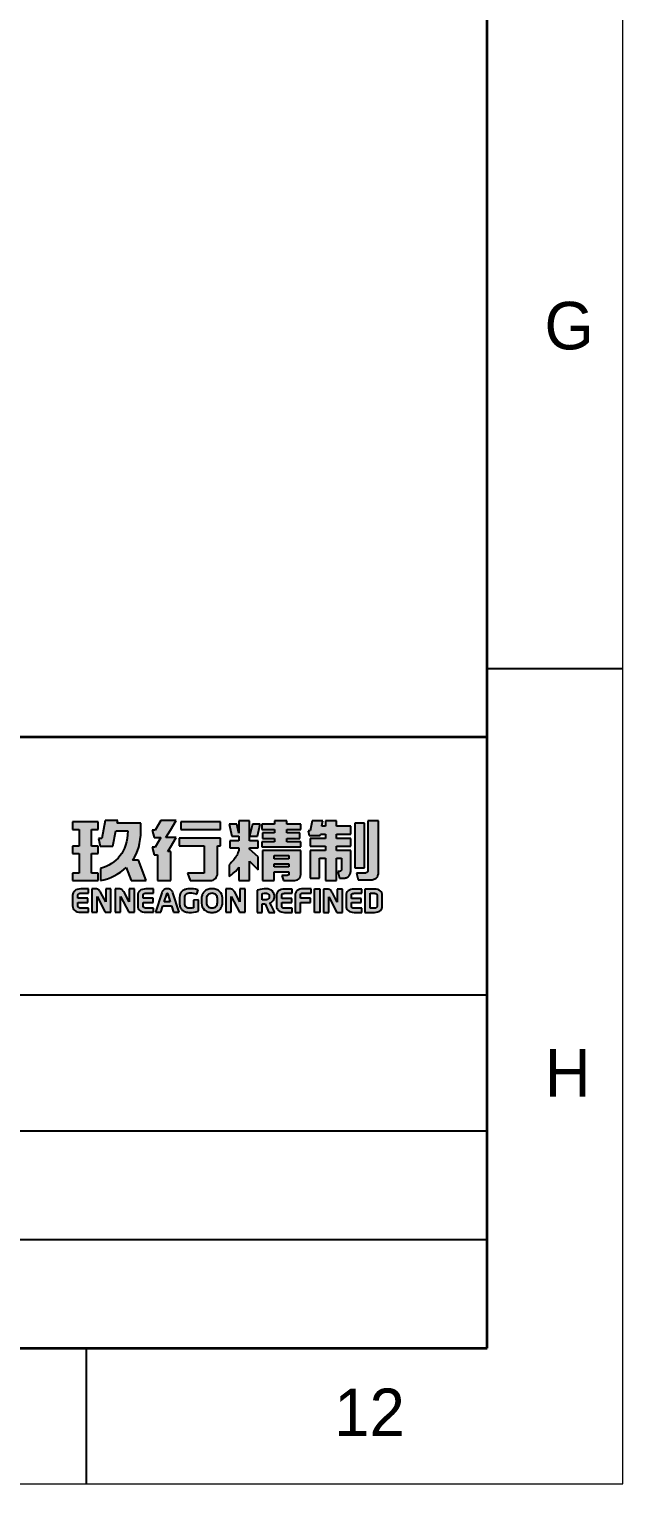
# Model space of a CAD drawing. Extents: x 1129386 to 1341523, y 309636 to 351636.
# Drawn here: x 1257809 to 1262182, y 309636 to 320346 of the extents above; entities that cross this region are included whole.
import ezdxf

# ---------------------------------------------------------------- set-up
doc = ezdxf.new("R2010")
doc.units = 0
doc.header["$LTSCALE"] = 1000
doc.header["$MEASUREMENT"] = 0
doc.linetypes.add('SLD-实线', pattern=[0, 0])
doc.layers.add('LOGO层', color=152, linetype='SLD-实线')
doc.layers.add('细线层', color=7, linetype='SLD-实线')
doc.layers.add('实线层', color=7, linetype='SLD-实线', lineweight=35)
doc.styles.add('SLDTEXTSTYLE1', font='')
doc.styles.get('SLDTEXTSTYLE1').set_extended_font_data('汉仪长仿宋体')

# ---------------------------------------------------------------- blocks, each defined once
blk = doc.blocks.new('块1')
at = {"layer": 'LOGO层'}
for points in [[(9.06, 4.68), (6.39, 4.68), (6.39, 3.88), (7.07, 3.88), (7.07, 2.13), (6.39, 2.13), (6.39, 1.34), (7.07, 1.34), (7.07, -0.71), (6.39, -0.71), (6.39, -1.5), (9.06, -1.5), (9.06, -0.71), (8.38, -0.71), (8.38, 1.34), (9.06, 1.34), (9.06, 2.13), (8.38, 2.13), (8.38, 3.88), (9.06, 3.88)], [(14.12, -1.5), (13.32, 0.66), (12.7, 0.66), (12.89, 0.97), (13.07, 1.3), (13.21, 1.65), (13.34, 2.02), (13.44, 2.42), (13.51, 2.84), (13.56, 3.28), (13.58, 3.75), (13.58, 4.53), (11.09, 4.53), (11.15, 4.82), (9.82, 4.82), (9.45, 2.93), (9.12, 2.93), (9.3, 2.13), (10.62, 2.13), (10.94, 3.74), (12.18, 3.74), (12.16, 3.32), (12.12, 2.93), (12.06, 2.57), (11.96, 2.23), (11.85, 1.91), (11.71, 1.62), (11.55, 1.35), (11.37, 1.1), (11.17, 0.87), (10.95, 0.66), (10.72, 0.47), (10.47, 0.3), (10.2, 0.14), (9.92, 0), (9.63, -0.12), (9.32, -0.24), (9.32, -1.5), (9.68, -1.41), (10.05, -1.3), (10.4, -1.16), (10.75, -1), (11.09, -0.82), (11.42, -0.61), (11.73, -0.38), (12.02, -0.13), (12.53, -1.5)], [(16.21, 3.02), (16.68, 3.82), (17.28, 4.82), (15.68, 4.82), (15.08, 3.82), (14.75, 3.82), (14.95, 3.02), (15.68, 3.02), (15.08, 2.02), (14.75, 2.02), (14.95, 1.22), (15.31, 1.22), (15.31, -1.5), (16.73, -1.5), (16.73, 1.56), (16.4, 1.56), (16.68, 2.02), (17.28, 3.02)], [(21.93, 4.68), (17.77, 4.68), (17.77, 3.88), (21.93, 3.88)], [(26.12, 4.44), (25.31, 4.44), (25, 3.17), (25, 4.79), (23.89, 4.79), (23.89, 3.48), (23.66, 4.44), (22.85, 4.44), (23.14, 3.17), (23.89, 3.17), (23.89, 2.69), (22.94, 2.69), (22.94, 1.95), (23.89, 1.95), (23.88, 1.81), (23.86, 1.68), (23.82, 1.54), (23.77, 1.41), (23.72, 1.28), (23.65, 1.15), (23.57, 1.03), (23.49, 0.9), (23.41, 0.79), (23.33, 0.68), (23.24, 0.57), (23.15, 0.48), (23.07, 0.39), (22.99, 0.3), (22.92, 0.23), (22.85, 0.16), (22.85, -1.05), (22.99, -0.95), (23.14, -0.84), (23.28, -0.73), (23.41, -0.61), (23.54, -0.49), (23.67, -0.36), (23.78, -0.22), (23.89, -0.08), (23.89, -1.5), (25, -1.5), (25, 0.56), (25.91, -0.35), (25.91, 1.01), (25, 1.8), (25, 1.95), (25.91, 1.95), (25.91, 2.69), (25, 2.69), (25, 3.17), (25.83, 3.17)], [(28.93, 3.51), (28.93, 3.87), (30.41, 3.87), (30.41, 4.44), (28.93, 4.44), (28.93, 4.79), (28.72, 4.79), (27.64, 4.79), (27.64, 4.79), (27.64, 4.44), (26.3, 4.44), (26.3, 3.87), (27.64, 3.87), (27.64, 3.51), (26.36, 3.51), (26.36, 2.94), (27.64, 2.94), (27.64, 2.59), (26.3, 2.59), (26.3, 2.04), (30.41, 2.04), (30.41, 2.59), (28.93, 2.59), (28.93, 2.94), (30.29, 2.94), (30.29, 3.51)], [(35.64, 4.22), (34.15, 4.22), (34.15, 4.79), (33.86, 4.79), (32.98, 4.79), (32.98, 4.22), (32.61, 4.22), (32.62, 4.28), (32.72, 4.79), (31.59, 4.79), (31.39, 3.75), (31.17, 3.75), (31.29, 3.23), (32.42, 3.23), (32.45, 3.4), (32.98, 3.4), (32.98, 2.94), (31.39, 2.94), (31.39, 2.12), (32.98, 2.12), (32.98, 1.67), (32.37, 1.67), (31.39, 1.67), (31.39, 1.59), (31.38, -1.24), (32.15, -1.24), (32.37, -1.24), (32.37, 0.85), (32.98, 0.85), (32.98, -1.42), (32.98, -1.5), (34.15, -1.5), (34.15, 0.85), (34.69, 0.85), (34.69, -0.3), (34.68, -0.36), (34.67, -0.4), (34.65, -0.44), (34.62, -0.47), (34.59, -0.5), (34.54, -0.52), (34.49, -0.53), (34.43, -0.53), (34.29, -0.53), (34.46, -1.24), (34.75, -1.24), (34.85, -1.24), (34.95, -1.24), (35.03, -1.23), (35.11, -1.22), (35.18, -1.2), (35.25, -1.17), (35.31, -1.14), (35.37, -1.1), (35.42, -1.06), (35.47, -1), (35.52, -0.94), (35.56, -0.87), (35.59, -0.79), (35.61, -0.71), (35.63, -0.63), (35.64, -0.54), (35.64, 0.85), (35.64, 1.59), (35.64, 1.67), (34.15, 1.67), (34.15, 2.12), (35.64, 2.12), (35.64, 2.94), (34.15, 2.94), (34.15, 3.4), (35.64, 3.4)], [(36.08, -0.15), (37.09, -0.15), (37.09, 4.53), (36.08, 4.53)], [(21.93, 2.96), (17.6, 2.96), (17.6, 2.17), (20.21, 2.17), (20.21, -0.71), (18.47, -0.71), (18.77, -1.5), (20.86, -1.5), (21.02, -1.49), (21.16, -1.44), (21.29, -1.37), (21.41, -1.28), (21.5, -1.16), (21.57, -1.03), (21.62, -0.89), (21.63, -0.73), (21.63, 2.17), (21.93, 2.17)], [(6.88, -2.42), (6.73, -2.48), (6.61, -2.56), (6.52, -2.66), (6.45, -2.77), (6.41, -2.9), (6.39, -3.05), (6.39, -4.15), (6.41, -4.3), (6.45, -4.43), (6.51, -4.54), (6.61, -4.64), (6.73, -4.72), (6.88, -4.78), (7.05, -4.81), (7.24, -4.82), (8.06, -4.82), (8.06, -4.38), (7.24, -4.38), (7.16, -4.38), (7.09, -4.36), (7.03, -4.34), (7, -4.31), (6.98, -4.29), (6.96, -4.25), (6.95, -4.2), (6.95, -4.12), (6.95, -3.8), (8, -3.8), (8, -3.36), (6.95, -3.36), (6.95, -3.09), (6.95, -3.01), (6.96, -2.95), (6.98, -2.91), (7, -2.89), (7.04, -2.86), (7.09, -2.84), (7.16, -2.82), (7.24, -2.82), (8.06, -2.82), (8.06, -2.38), (7.24, -2.38), (7.05, -2.39)], [(10.42, -2.38), (9.87, -2.38), (9.87, -3.74), (9.37, -2.79), (9.31, -2.69), (9.25, -2.6), (9.2, -2.54), (9.16, -2.49), (9.08, -2.44), (8.99, -2.41), (8.89, -2.38), (8.78, -2.38), (8.41, -2.38), (8.41, -4.82), (8.96, -4.82), (8.96, -3.17), (9.82, -4.82), (10.42, -4.82)], [(12.89, -2.38), (12.33, -2.38), (12.33, -3.74), (11.83, -2.79), (11.78, -2.69), (11.72, -2.6), (11.67, -2.54), (11.62, -2.49), (11.55, -2.44), (11.46, -2.41), (11.36, -2.38), (11.24, -2.38), (10.87, -2.38), (10.87, -4.82), (11.43, -4.82), (11.43, -3.17), (12.29, -4.82), (12.89, -4.82)], [(13.73, -2.42), (13.58, -2.48), (13.46, -2.56), (13.36, -2.66), (13.3, -2.77), (13.25, -2.9), (13.24, -3.05), (13.24, -4.15), (13.25, -4.3), (13.29, -4.43), (13.36, -4.54), (13.46, -4.64), (13.58, -4.72), (13.73, -4.78), (13.9, -4.81), (14.09, -4.82), (14.91, -4.82), (14.91, -4.38), (14.09, -4.38), (14, -4.38), (13.94, -4.36), (13.88, -4.34), (13.85, -4.31), (13.83, -4.29), (13.81, -4.25), (13.8, -4.2), (13.8, -4.12), (13.8, -3.8), (14.85, -3.8), (14.85, -3.36), (13.8, -3.36), (13.8, -3.09), (13.8, -3.01), (13.81, -2.95), (13.83, -2.91), (13.85, -2.89), (13.88, -2.86), (13.94, -2.84), (14, -2.82), (14.09, -2.82), (14.91, -2.82), (14.91, -2.38), (14.09, -2.38), (13.9, -2.39)], [(24.54, -2.38), (23.98, -2.38), (23.98, -3.74), (23.48, -2.79), (23.42, -2.69), (23.37, -2.6), (23.32, -2.54), (23.27, -2.49), (23.2, -2.44), (23.11, -2.41), (23, -2.38), (22.89, -2.38), (22.52, -2.38), (22.52, -4.82), (23.08, -4.82), (23.08, -3.17), (23.94, -4.82), (24.54, -4.82)], [(28.32, -2.43), (28.17, -2.49), (28.05, -2.57), (27.96, -2.67), (27.89, -2.79), (27.84, -2.92), (27.83, -3.06), (27.83, -4.17), (27.84, -4.31), (27.89, -4.44), (27.95, -4.55), (28.05, -4.65), (28.17, -4.73), (28.32, -4.79), (28.49, -4.83), (28.68, -4.84), (29.5, -4.84), (29.5, -4.39), (28.68, -4.39), (28.59, -4.39), (28.53, -4.38), (28.47, -4.36), (28.44, -4.33), (28.42, -4.3), (28.4, -4.26), (28.39, -4.21), (28.39, -4.13), (28.39, -3.81), (29.44, -3.81), (29.44, -3.37), (28.39, -3.37), (28.39, -3.1), (28.39, -3.02), (28.4, -2.96), (28.42, -2.92), (28.44, -2.9), (28.47, -2.87), (28.53, -2.85), (28.59, -2.84), (28.68, -2.83), (29.5, -2.83), (29.5, -2.39), (28.68, -2.39), (28.49, -2.4)], [(30.37, -2.94), (30.39, -2.9), (30.41, -2.87), (30.44, -2.84), (30.5, -2.82), (30.56, -2.81), (30.65, -2.81), (31.47, -2.81), (31.47, -2.36), (30.65, -2.36), (30.46, -2.37), (30.29, -2.41), (30.14, -2.47), (30.02, -2.54), (29.92, -2.64), (29.86, -2.76), (29.81, -2.89), (29.8, -3.04), (29.8, -4.84), (30.36, -4.84), (30.36, -3.79), (31.41, -3.79), (31.41, -3.34), (30.36, -3.34), (30.36, -3.07), (30.36, -2.99)], [(31.83, -2.36), (31.83, -4.84), (32.38, -4.84), (32.38, -2.36)], [(35.64, -2.43), (35.5, -2.49), (35.38, -2.57), (35.28, -2.67), (35.21, -2.79), (35.17, -2.92), (35.16, -3.06), (35.16, -4.17), (35.17, -4.31), (35.21, -4.44), (35.28, -4.55), (35.37, -4.65), (35.5, -4.73), (35.64, -4.79), (35.81, -4.83), (36, -4.84), (36.83, -4.84), (36.83, -4.39), (36, -4.39), (35.92, -4.39), (35.85, -4.38), (35.8, -4.36), (35.76, -4.33), (35.74, -4.3), (35.73, -4.26), (35.72, -4.21), (35.71, -4.13), (35.71, -3.81), (36.76, -3.81), (36.76, -3.37), (35.71, -3.37), (35.71, -3.1), (35.72, -3.02), (35.73, -2.96), (35.74, -2.92), (35.76, -2.9), (35.8, -2.87), (35.85, -2.85), (35.92, -2.84), (36, -2.83), (36.83, -2.83), (36.83, -2.39), (36, -2.39), (35.81, -2.4)]]:
    blk.add_hatch(color=256, dxfattribs=at).paths.add_polyline_path(points, flags=0)
at = {"layer": 'LOGO层', "true_color": 0x0077d4}
for points in [[(37.15, -0.72), (37.08, -0.73), (36.26, -0.72), (36.43, -1.42), (37.53, -1.42), (37.66, -1.42), (37.78, -1.41), (37.9, -1.4), (38, -1.37), (38.09, -1.35), (38.18, -1.31), (38.25, -1.27), (38.32, -1.23), (38.38, -1.18), (38.43, -1.12), (38.48, -1.05), (38.51, -0.97), (38.54, -0.88), (38.56, -0.79), (38.57, -0.68), (38.58, -0.57), (38.58, 4.79), (37.43, 4.79), (37.43, -0.45), (37.43, -0.51), (37.41, -0.56), (37.38, -0.61), (37.33, -0.65), (37.28, -0.68), (37.22, -0.71)], [(19.12, -3.56), (19.12, -4.37), (18.92, -4.4), (18.74, -4.41), (18.61, -4.4), (18.5, -4.38), (18.4, -4.34), (18.33, -4.28), (18.27, -4.21), (18.22, -4.13), (18.2, -4.02), (18.19, -3.9), (18.19, -3.3), (18.2, -3.18), (18.23, -3.08), (18.27, -2.99), (18.33, -2.92), (18.42, -2.86), (18.52, -2.82), (18.64, -2.8), (18.77, -2.79), (18.91, -2.8), (19.06, -2.82), (19.23, -2.85), (19.4, -2.89), (19.47, -2.91), (19.6, -2.48), (19.53, -2.46), (19.32, -2.41), (19.12, -2.38), (18.94, -2.36), (18.77, -2.35), (18.63, -2.35), (18.5, -2.37), (18.38, -2.39), (18.27, -2.42), (18.16, -2.45), (18.06, -2.5), (17.98, -2.55), (17.9, -2.62), (17.78, -2.75), (17.7, -2.9), (17.65, -3.07), (17.64, -3.27), (17.64, -3.93), (17.64, -4.03), (17.65, -4.13), (17.68, -4.21), (17.71, -4.3), (17.75, -4.38), (17.8, -4.45), (17.85, -4.52), (17.92, -4.59), (18, -4.65), (18.08, -4.7), (18.17, -4.75), (18.27, -4.78), (18.38, -4.81), (18.49, -4.83), (18.61, -4.85), (18.74, -4.85), (18.91, -4.84), (19.11, -4.81), (19.34, -4.77), (19.59, -4.71), (19.64, -4.69), (19.64, -3.52)], [(34.23, -2.39), (34.23, -3.75), (33.73, -2.8), (33.67, -2.7), (33.62, -2.62), (33.57, -2.55), (33.52, -2.5), (33.45, -2.45), (33.36, -2.42), (33.26, -2.4), (33.14, -2.39), (32.77, -2.39), (32.77, -4.84), (33.33, -4.84), (33.33, -3.19), (34.19, -4.84), (34.79, -4.84), (34.79, -2.39)]]:
    blk.add_hatch(color=152, dxfattribs=at).paths.add_polyline_path(points, flags=0)
at = {"layer": 'LOGO层'}
h = blk.add_hatch(color=256, dxfattribs=at)
h.paths.add_polyline_path([(30.38, 1.67), (26.35, 1.67), (26.35, -1.49), (27.58, -1.49), (27.58, -0.58), (29.14, -0.58), (29.14, -0.82), (29.13, -0.88), (29.09, -0.92), (29.04, -0.94), (28.96, -0.95), (28.38, -0.95), (28.56, -1.49), (29.6, -1.49), (29.77, -1.48), (29.92, -1.45), (30.05, -1.41), (30.16, -1.35), (30.25, -1.26), (30.32, -1.14), (30.37, -1.01), (30.38, -0.85)], flags=0)
h.paths.add_polyline_path([(29.14, 0.8), (27.58, 0.8), (27.58, 1.13), (29.14, 1.13)], flags=0)
h.paths.add_polyline_path([(29.14, -0.05), (27.58, -0.05), (27.58, 0.28), (29.14, 0.28)], flags=0)
at = {"layer": 'LOGO层', "true_color": 0x0077d4}
h = blk.add_hatch(color=152, dxfattribs=at)
h.paths.add_polyline_path([(16.42, -2.35), (16.34, -2.35), (16.26, -2.35), (16.18, -2.37), (16.1, -2.39), (16.02, -2.43), (15.94, -2.49), (15.87, -2.56), (15.81, -2.66), (15.76, -2.78), (15.11, -4.82), (15.68, -4.82), (15.89, -4.15), (16.8, -4.15), (17.01, -4.82), (17.58, -4.82), (16.93, -2.78), (16.88, -2.66), (16.82, -2.56), (16.75, -2.49), (16.67, -2.43), (16.59, -2.39), (16.5, -2.37)], flags=0)
h.paths.add_polyline_path([(16.4, -2.91), (16.66, -3.73), (16.03, -3.73), (16.29, -2.91), (16.31, -2.86), (16.32, -2.83), (16.33, -2.81), (16.34, -2.8), (16.35, -2.81), (16.37, -2.83), (16.38, -2.86)], flags=0)
h = blk.add_hatch(color=152, dxfattribs=at)
h.paths.add_polyline_path([(21.17, -2.35), (21.05, -2.35), (20.93, -2.35), (20.81, -2.37), (20.7, -2.39), (20.6, -2.42), (20.5, -2.46), (20.41, -2.51), (20.33, -2.57), (20.25, -2.64), (20.18, -2.71), (20.12, -2.78), (20.07, -2.86), (20.03, -2.94), (20, -3.03), (19.97, -3.13), (19.96, -3.22), (19.96, -3.32), (19.96, -3.87), (19.97, -4.07), (20.03, -4.25), (20.12, -4.41), (20.24, -4.56), (20.32, -4.62), (20.41, -4.68), (20.5, -4.73), (20.6, -4.78), (20.7, -4.81), (20.81, -4.83), (20.93, -4.85), (21.05, -4.85), (21.17, -4.85), (21.28, -4.83), (21.39, -4.81), (21.5, -4.78), (21.59, -4.74), (21.68, -4.69), (21.77, -4.63), (21.85, -4.56), (21.92, -4.49), (21.98, -4.41), (22.03, -4.34), (22.07, -4.25), (22.1, -4.16), (22.12, -4.07), (22.14, -3.97), (22.14, -3.87), (22.14, -3.32), (22.12, -3.13), (22.07, -2.95), (21.98, -2.79), (21.85, -2.65), (21.77, -2.58), (21.69, -2.52), (21.59, -2.47), (21.5, -2.42), (21.39, -2.39), (21.28, -2.37)], flags=0)
h.paths.add_polyline_path([(21.57, -3.24), (21.58, -3.35), (21.58, -3.85), (21.57, -3.95), (21.55, -4.05), (21.51, -4.15), (21.45, -4.23), (21.37, -4.31), (21.28, -4.36), (21.17, -4.39), (21.05, -4.41), (20.92, -4.39), (20.81, -4.36), (20.72, -4.31), (20.64, -4.23), (20.58, -4.15), (20.54, -4.06), (20.52, -3.95), (20.51, -3.85), (20.51, -3.35), (20.52, -3.24), (20.54, -3.14), (20.58, -3.05), (20.64, -2.97), (20.72, -2.89), (20.81, -2.84), (20.92, -2.81), (21.05, -2.79), (21.17, -2.81), (21.28, -2.84), (21.38, -2.89), (21.45, -2.97), (21.51, -3.05), (21.55, -3.14)], flags=0)
h = blk.add_hatch(color=152, dxfattribs=at)
h.paths.add_polyline_path([(27.32, -4.15), (27.15, -3.85), (27.26, -3.8), (27.35, -3.74), (27.43, -3.67), (27.5, -3.59), (27.56, -3.49), (27.6, -3.39), (27.62, -3.29), (27.63, -3.18), (27.62, -3.02), (27.57, -2.87), (27.5, -2.74), (27.4, -2.62), (27.26, -2.51), (27.1, -2.43), (26.92, -2.38), (26.71, -2.36), (26.54, -2.37), (26.34, -2.4), (26.1, -2.44), (25.84, -2.5), (25.79, -2.51), (25.79, -4.84), (26.34, -4.84), (26.34, -3.95), (26.63, -3.95), (27.04, -4.84), (27.65, -4.84)], flags=0)
h.paths.add_polyline_path([(27.05, -3.31), (27.02, -3.37), (26.99, -3.42), (26.93, -3.47), (26.86, -3.5), (26.78, -3.52), (26.68, -3.53), (26.34, -3.53), (26.34, -2.85), (26.53, -2.82), (26.71, -2.81), (26.8, -2.81), (26.87, -2.84), (26.93, -2.87), (26.99, -2.92), (27.02, -2.97), (27.05, -3.04), (27.07, -3.11), (27.07, -3.18), (27.07, -3.25)], flags=0)
at = {"layer": 'LOGO层'}
h = blk.add_hatch(color=256, dxfattribs=at)
h.paths.add_polyline_path([(38.85, -2.67), (38.75, -2.57), (38.63, -2.49), (38.49, -2.43), (38.32, -2.4), (38.13, -2.39), (37.7, -2.39), (37.3, -2.39), (37.14, -2.39), (37.14, -4.84), (37.3, -4.84), (37.7, -4.84), (38.13, -4.84), (38.32, -4.83), (38.49, -4.79), (38.63, -4.73), (38.76, -4.65), (38.85, -4.55), (38.92, -4.44), (38.96, -4.31), (38.97, -4.17), (38.97, -3.06), (38.96, -2.92), (38.92, -2.79)], flags=0)
h.paths.add_polyline_path([(38.41, -3.02), (38.42, -3.1), (38.42, -4.13), (38.41, -4.21), (38.4, -4.26), (38.38, -4.3), (38.37, -4.33), (38.33, -4.36), (38.28, -4.38), (38.21, -4.39), (38.13, -4.39), (37.7, -4.39), (37.7, -2.83), (38.13, -2.83), (38.21, -2.84), (38.28, -2.85), (38.33, -2.87), (38.37, -2.9), (38.38, -2.92), (38.4, -2.96)], flags=0)
for p, q in [((9.06, 4.68), (6.39, 4.68)), ((6.39, 4.68), (6.39, 3.88)), ((9.06, 3.88), (9.06, 4.68)), ((9.82, 4.82), (9.45, 2.93)), ((11.15, 4.82), (9.82, 4.82)), ((11.09, 4.53), (11.15, 4.82)), ((15.68, 4.82), (15.08, 3.82)), ((17.28, 4.82), (15.68, 4.82)), ((16.68, 3.82), (17.28, 4.82)), ((21.93, 4.68), (17.77, 4.68)), ((17.77, 4.68), (17.77, 3.88)), ((21.93, 3.88), (21.93, 4.68)), ((25, 4.79), (23.89, 4.79)), ((23.89, 4.79), (23.89, 3.48)), ((25, 3.17), (25, 4.79)), ((28.72, 4.79), (27.64, 4.79)), ((27.64, 4.79), (27.64, 4.79)), ((27.64, 4.79), (27.64, 4.44)), ((28.93, 4.79), (28.72, 4.79)), ((28.93, 4.44), (28.93, 4.79)), ((31.59, 4.79), (31.39, 3.75)), ((32.72, 4.79), (31.59, 4.79)), ((32.62, 4.28), (32.72, 4.79)), ((33.86, 4.79), (32.98, 4.79)), ((32.98, 4.79), (32.98, 4.22)), ((34.15, 4.79), (33.86, 4.79)), ((34.15, 4.22), (34.15, 4.79)), ((37.43, 4.79), (37.43, -0.45)), ((38.58, 4.79), (37.43, 4.79)), ((38.58, -0.57), (38.58, 4.79)), ((6.39, 3.88), (7.07, 3.88)), ((7.07, 3.88), (7.07, 2.13)), ((8.38, 2.13), (8.38, 3.88)), ((8.38, 3.88), (9.06, 3.88)), ((10.62, 2.13), (10.94, 3.74)), ((10.94, 3.74), (12.18, 3.74)), ((13.58, 4.53), (11.09, 4.53)), ((12.16, 3.32), (12.12, 2.93)), ((12.18, 3.74), (12.16, 3.32)), ((13.51, 2.84), (13.56, 3.28)), ((13.56, 3.28), (13.58, 3.75)), ((13.58, 3.75), (13.58, 4.53)), ((15.08, 3.82), (14.75, 3.82)), ((14.75, 3.82), (14.95, 3.02)), ((16.21, 3.02), (16.68, 3.82)), ((17.77, 3.88), (21.93, 3.88)), ((23.66, 4.44), (22.85, 4.44)), ((22.85, 4.44), (23.14, 3.17)), ((23.14, 3.17), (23.89, 3.17)), ((23.89, 3.48), (23.66, 4.44)), ((23.89, 3.17), (23.89, 2.69)), ((25.31, 4.44), (25, 3.17)), ((25, 2.69), (25, 3.17)), ((25, 3.17), (25.83, 3.17)), ((26.12, 4.44), (25.31, 4.44)), ((25.83, 3.17), (26.12, 4.44)), ((27.64, 4.44), (26.3, 4.44)), ((26.3, 4.44), (26.3, 3.87)), ((26.3, 3.87), (27.64, 3.87)), ((27.64, 3.51), (26.36, 3.51)), ((26.36, 3.51), (26.36, 2.94)), ((27.64, 3.87), (27.64, 3.51)), ((30.41, 4.44), (28.93, 4.44)), ((28.93, 3.51), (28.93, 3.87)), ((28.93, 3.87), (30.41, 3.87)), ((30.29, 3.51), (28.93, 3.51)), ((30.29, 2.94), (30.29, 3.51)), ((30.41, 3.87), (30.41, 4.44)), ((31.39, 3.75), (31.17, 3.75)), ((31.17, 3.75), (31.29, 3.23)), ((31.29, 3.23), (32.42, 3.23)), ((32.42, 3.23), (32.45, 3.4)), ((32.45, 3.4), (32.98, 3.4)), ((32.61, 4.22), (32.62, 4.28)), ((32.98, 4.22), (32.61, 4.22)), ((32.98, 3.4), (32.98, 2.94)), ((35.64, 4.22), (34.15, 4.22)), ((34.15, 2.94), (34.15, 3.4)), ((34.15, 3.4), (35.64, 3.4)), ((35.64, 3.4), (35.64, 4.22)), ((37.09, 4.53), (36.08, 4.53)), ((36.08, 4.53), (36.08, -0.15)), ((37.09, -0.15), (37.09, 4.53)), ((7.07, 2.13), (6.39, 2.13)), ((6.39, 2.13), (6.39, 1.34)), ((9.06, 2.13), (8.38, 2.13)), ((9.06, 1.34), (9.06, 2.13)), ((9.45, 2.93), (9.12, 2.93)), ((9.12, 2.93), (9.3, 2.13)), ((9.3, 2.13), (10.62, 2.13)), ((11.71, 1.62), (11.55, 1.35)), ((11.85, 1.91), (11.71, 1.62)), ((11.96, 2.23), (11.85, 1.91)), ((12.06, 2.57), (11.96, 2.23)), ((12.12, 2.93), (12.06, 2.57)), ((13.07, 1.3), (13.21, 1.65)), ((13.21, 1.65), (13.34, 2.02)), ((13.34, 2.02), (13.44, 2.42)), ((13.44, 2.42), (13.51, 2.84)), ((15.08, 2.02), (14.75, 2.02)), ((14.75, 2.02), (14.95, 1.22)), ((14.95, 3.02), (15.68, 3.02)), ((15.68, 3.02), (15.08, 2.02)), ((17.28, 3.02), (16.21, 3.02)), ((16.4, 1.56), (16.68, 2.02)), ((16.73, 1.56), (16.4, 1.56)), ((16.68, 2.02), (17.28, 3.02)), ((16.73, -1.5), (16.73, 1.56)), ((21.93, 2.96), (17.6, 2.96)), ((17.6, 2.96), (17.6, 2.17)), ((17.6, 2.17), (20.21, 2.17)), ((20.21, 2.17), (20.21, -0.71)), ((21.63, -0.73), (21.63, 2.17)), ((21.63, 2.17), (21.93, 2.17)), ((21.93, 2.17), (21.93, 2.96)), ((23.89, 2.69), (22.94, 2.69)), ((22.94, 2.69), (22.94, 1.95)), ((22.94, 1.95), (23.89, 1.95)), ((23.82, 1.54), (23.77, 1.41)), ((23.86, 1.68), (23.82, 1.54)), ((23.88, 1.81), (23.86, 1.68)), ((23.89, 1.95), (23.88, 1.81)), ((25.91, 2.69), (25, 2.69)), ((25, 1.8), (25, 1.95)), ((25, 1.95), (25.91, 1.95)), ((25.91, 1.01), (25, 1.8)), ((25.91, 1.95), (25.91, 2.69)), ((27.64, 2.59), (26.3, 2.59)), ((26.3, 2.59), (26.3, 2.04)), ((26.3, 2.04), (30.41, 2.04)), ((30.38, 1.67), (26.35, 1.67)), ((26.35, 1.67), (26.35, -1.49)), ((26.36, 2.94), (27.64, 2.94)), ((27.64, 2.94), (27.64, 2.59)), ((28.93, 2.59), (28.93, 2.94)), ((28.93, 2.94), (30.29, 2.94)), ((30.41, 2.59), (28.93, 2.59)), ((30.38, -0.85), (30.38, 1.67)), ((30.41, 2.04), (30.41, 2.59)), ((31.39, 1.59), (31.38, -1.24)), ((32.98, 2.94), (31.39, 2.94)), ((31.39, 2.94), (31.39, 2.12)), ((31.39, 2.12), (32.98, 2.12)), ((32.37, 1.67), (31.39, 1.67)), ((31.39, 1.67), (31.39, 1.59)), ((32.98, 1.67), (32.37, 1.67)), ((32.98, 2.12), (32.98, 1.67)), ((35.64, 2.94), (34.15, 2.94)), ((34.15, 1.67), (34.15, 2.12)), ((34.15, 2.12), (35.64, 2.12)), ((35.64, 1.67), (34.15, 1.67)), ((35.64, 2.12), (35.64, 2.94)), ((35.64, 1.59), (35.64, 1.67)), ((35.64, 0.85), (35.64, 1.59)), ((6.39, 1.34), (7.07, 1.34)), ((7.07, 1.34), (7.07, -0.71)), ((8.38, -0.71), (8.38, 1.34)), ((8.38, 1.34), (9.06, 1.34)), ((9.92, 0), (9.63, -0.12)), ((10.2, 0.14), (9.92, 0)), ((10.47, 0.3), (10.2, 0.14)), ((10.72, 0.47), (10.47, 0.3)), ((10.95, 0.66), (10.72, 0.47)), ((11.17, 0.87), (10.95, 0.66)), ((11.37, 1.1), (11.17, 0.87)), ((11.55, 1.35), (11.37, 1.1)), ((12.7, 0.66), (12.89, 0.97)), ((13.32, 0.66), (12.7, 0.66)), ((12.89, 0.97), (13.07, 1.3)), ((14.12, -1.5), (13.32, 0.66)), ((14.95, 1.22), (15.31, 1.22)), ((15.31, 1.22), (15.31, -1.5)), ((22.92, 0.23), (22.85, 0.16)), ((22.85, 0.16), (22.85, -1.05)), ((22.99, 0.3), (22.92, 0.23)), ((23.07, 0.39), (22.99, 0.3)), ((23.15, 0.48), (23.07, 0.39)), ((23.24, 0.57), (23.15, 0.48)), ((23.33, 0.68), (23.24, 0.57)), ((23.41, 0.79), (23.33, 0.68)), ((23.49, 0.9), (23.41, 0.79)), ((23.57, 1.03), (23.49, 0.9)), ((23.65, 1.15), (23.57, 1.03)), ((23.72, 1.28), (23.65, 1.15)), ((23.77, 1.41), (23.72, 1.28)), ((25, -1.5), (25, 0.56)), ((25, 0.56), (25.91, -0.35)), ((25.91, -0.35), (25.91, 1.01)), ((27.58, 1.13), (29.14, 1.13)), ((27.58, 0.8), (27.58, 1.13)), ((29.14, 0.8), (27.58, 0.8)), ((27.58, 0.28), (29.14, 0.28)), ((27.58, -0.05), (27.58, 0.28)), ((29.14, 1.13), (29.14, 0.8)), ((29.14, 0.28), (29.14, -0.05)), ((32.37, -1.24), (32.37, 0.85)), ((32.37, 0.85), (32.98, 0.85)), ((32.98, 0.85), (32.98, -1.42)), ((34.15, -1.5), (34.15, 0.85)), ((34.15, 0.85), (34.69, 0.85)), ((34.69, 0.85), (34.69, -0.3)), ((35.64, -0.54), (35.64, 0.85)), ((7.07, -0.71), (6.39, -0.71)), ((6.39, -0.71), (6.39, -1.5)), ((6.39, -1.5), (9.06, -1.5)), ((9.06, -0.71), (8.38, -0.71)), ((9.06, -1.5), (9.06, -0.71)), ((9.63, -0.12), (9.32, -0.24)), ((9.32, -0.24), (9.32, -1.5)), ((9.32, -1.5), (9.68, -1.41)), ((9.68, -1.41), (10.05, -1.3)), ((10.05, -1.3), (10.4, -1.16)), ((10.4, -1.16), (10.75, -1)), ((10.75, -1), (11.09, -0.82)), ((11.09, -0.82), (11.42, -0.61)), ((11.42, -0.61), (11.73, -0.38)), ((11.73, -0.38), (12.02, -0.13)), ((12.02, -0.13), (12.53, -1.5)), ((12.53, -1.5), (14.12, -1.5)), ((15.31, -1.5), (16.73, -1.5)), ((20.21, -0.71), (18.47, -0.71)), ((18.47, -0.71), (18.77, -1.5)), ((18.77, -1.5), (20.86, -1.5)), ((20.86, -1.5), (21.02, -1.49)), ((21.02, -1.49), (21.16, -1.44)), ((21.16, -1.44), (21.29, -1.37)), ((21.29, -1.37), (21.41, -1.28)), ((21.41, -1.28), (21.5, -1.16)), ((21.5, -1.16), (21.57, -1.03)), ((21.57, -1.03), (21.62, -0.89)), ((21.62, -0.89), (21.63, -0.73)), ((22.85, -1.05), (22.99, -0.95)), ((22.99, -0.95), (23.14, -0.84)), ((23.14, -0.84), (23.28, -0.73)), ((23.28, -0.73), (23.41, -0.61)), ((23.41, -0.61), (23.54, -0.49)), ((23.54, -0.49), (23.67, -0.36)), ((23.67, -0.36), (23.78, -0.22)), ((23.78, -0.22), (23.89, -0.08)), ((23.89, -0.08), (23.89, -1.5)), ((23.89, -1.5), (25, -1.5)), ((26.35, -1.49), (27.58, -1.49)), ((29.14, -0.05), (27.58, -0.05)), ((27.58, -1.49), (27.58, -0.58)), ((27.58, -0.58), (29.14, -0.58)), ((28.96, -0.95), (28.38, -0.95)), ((28.38, -0.95), (28.56, -1.49)), ((28.56, -1.49), (29.6, -1.49)), ((29.04, -0.94), (28.96, -0.95)), ((29.09, -0.92), (29.04, -0.94)), ((29.13, -0.88), (29.09, -0.92)), ((29.14, -0.82), (29.13, -0.88)), ((29.14, -0.58), (29.14, -0.82)), ((29.6, -1.49), (29.77, -1.48)), ((29.77, -1.48), (29.92, -1.45)), ((29.92, -1.45), (30.05, -1.41)), ((30.05, -1.41), (30.16, -1.35)), ((30.16, -1.35), (30.25, -1.26)), ((30.25, -1.26), (30.32, -1.14)), ((30.32, -1.14), (30.37, -1.01)), ((30.37, -1.01), (30.38, -0.85)), ((31.38, -1.24), (32.15, -1.24)), ((32.15, -1.24), (32.37, -1.24)), ((32.98, -1.42), (32.98, -1.5)), ((32.98, -1.5), (34.15, -1.5)), ((34.43, -0.53), (34.29, -0.53)), ((34.29, -0.53), (34.46, -1.24)), ((34.49, -0.53), (34.43, -0.53)), ((34.46, -1.24), (34.75, -1.24)), ((34.54, -0.52), (34.49, -0.53)), ((34.59, -0.5), (34.54, -0.52)), ((34.62, -0.47), (34.59, -0.5)), ((34.65, -0.44), (34.62, -0.47)), ((34.67, -0.4), (34.65, -0.44)), ((34.68, -0.36), (34.67, -0.4)), ((34.69, -0.3), (34.68, -0.36)), ((34.75, -1.24), (34.85, -1.24)), ((34.85, -1.24), (34.95, -1.24)), ((34.95, -1.24), (35.03, -1.23)), ((35.03, -1.23), (35.11, -1.22)), ((35.11, -1.22), (35.18, -1.2)), ((35.18, -1.2), (35.25, -1.17)), ((35.25, -1.17), (35.31, -1.14)), ((35.31, -1.14), (35.37, -1.1)), ((35.37, -1.1), (35.42, -1.06)), ((35.42, -1.06), (35.47, -1)), ((35.47, -1), (35.52, -0.94)), ((35.52, -0.94), (35.56, -0.87)), ((35.56, -0.87), (35.59, -0.79)), ((35.59, -0.79), (35.61, -0.71)), ((35.61, -0.71), (35.63, -0.63)), ((35.63, -0.63), (35.64, -0.54)), ((36.08, -0.15), (37.09, -0.15)), ((37.08, -0.73), (36.26, -0.72)), ((36.26, -0.72), (36.43, -1.42)), ((36.43, -1.42), (37.53, -1.42)), ((37.15, -0.72), (37.08, -0.73)), ((37.22, -0.71), (37.15, -0.72)), ((37.28, -0.68), (37.22, -0.71)), ((37.33, -0.65), (37.28, -0.68)), ((37.38, -0.61), (37.33, -0.65)), ((37.41, -0.56), (37.38, -0.61)), ((37.43, -0.51), (37.41, -0.56)), ((37.43, -0.45), (37.43, -0.51)), ((37.53, -1.42), (37.66, -1.42)), ((37.66, -1.42), (37.78, -1.41)), ((37.78, -1.41), (37.9, -1.4)), ((37.9, -1.4), (38, -1.37)), ((38, -1.37), (38.09, -1.35)), ((38.09, -1.35), (38.18, -1.31)), ((38.18, -1.31), (38.25, -1.27)), ((38.25, -1.27), (38.32, -1.23)), ((38.32, -1.23), (38.38, -1.18)), ((38.38, -1.18), (38.43, -1.12)), ((38.43, -1.12), (38.48, -1.05)), ((38.48, -1.05), (38.51, -0.97)), ((38.51, -0.97), (38.54, -0.88)), ((38.54, -0.88), (38.56, -0.79)), ((38.56, -0.79), (38.57, -0.68)), ((38.57, -0.68), (38.58, -0.57)), ((6.41, -2.9), (6.39, -3.05)), ((6.39, -3.05), (6.39, -4.15)), ((6.45, -2.77), (6.41, -2.9)), ((6.52, -2.66), (6.45, -2.77)), ((6.61, -2.56), (6.52, -2.66)), ((6.73, -2.48), (6.61, -2.56)), ((6.88, -2.42), (6.73, -2.48)), ((7.05, -2.39), (6.88, -2.42)), ((6.95, -3.01), (6.96, -2.95)), ((6.95, -3.09), (6.95, -3.01)), ((6.96, -2.95), (6.98, -2.91)), ((6.98, -2.91), (7, -2.89)), ((7, -2.89), (7.04, -2.86)), ((7.04, -2.86), (7.09, -2.84)), ((7.24, -2.38), (7.05, -2.39)), ((7.09, -2.84), (7.16, -2.82)), ((7.16, -2.82), (7.24, -2.82)), ((8.06, -2.38), (7.24, -2.38)), ((7.24, -2.82), (8.06, -2.82)), ((8.06, -2.82), (8.06, -2.38)), ((8.78, -2.38), (8.41, -2.38)), ((8.41, -2.38), (8.41, -4.82)), ((8.89, -2.38), (8.78, -2.38)), ((8.99, -2.41), (8.89, -2.38)), ((9.08, -2.44), (8.99, -2.41)), ((9.16, -2.49), (9.08, -2.44)), ((9.2, -2.54), (9.16, -2.49)), ((9.25, -2.6), (9.2, -2.54)), ((9.31, -2.69), (9.25, -2.6)), ((9.37, -2.79), (9.31, -2.69)), ((9.87, -3.74), (9.37, -2.79)), ((10.42, -2.38), (9.87, -2.38)), ((9.87, -2.38), (9.87, -3.74)), ((10.42, -4.82), (10.42, -2.38)), ((11.24, -2.38), (10.87, -2.38)), ((10.87, -2.38), (10.87, -4.82)), ((11.36, -2.38), (11.24, -2.38)), ((11.46, -2.41), (11.36, -2.38)), ((11.55, -2.44), (11.46, -2.41)), ((11.62, -2.49), (11.55, -2.44)), ((11.67, -2.54), (11.62, -2.49)), ((11.72, -2.6), (11.67, -2.54)), ((11.78, -2.69), (11.72, -2.6)), ((11.83, -2.79), (11.78, -2.69)), ((12.33, -3.74), (11.83, -2.79)), ((12.89, -2.38), (12.33, -2.38)), ((12.33, -2.38), (12.33, -3.74)), ((12.89, -4.82), (12.89, -2.38)), ((13.25, -2.9), (13.24, -3.05)), ((13.24, -3.05), (13.24, -4.15)), ((13.3, -2.77), (13.25, -2.9)), ((13.36, -2.66), (13.3, -2.77)), ((13.46, -2.56), (13.36, -2.66)), ((13.58, -2.48), (13.46, -2.56)), ((13.73, -2.42), (13.58, -2.48)), ((13.9, -2.39), (13.73, -2.42)), ((13.8, -3.01), (13.81, -2.95)), ((13.8, -3.09), (13.8, -3.01)), ((13.81, -2.95), (13.83, -2.91)), ((13.83, -2.91), (13.85, -2.89)), ((13.85, -2.89), (13.88, -2.86)), ((13.88, -2.86), (13.94, -2.84)), ((14.09, -2.38), (13.9, -2.39)), ((13.94, -2.84), (14, -2.82)), ((14, -2.82), (14.09, -2.82)), ((14.91, -2.38), (14.09, -2.38)), ((14.09, -2.82), (14.91, -2.82)), ((14.91, -2.82), (14.91, -2.38)), ((15.76, -2.78), (15.11, -4.82)), ((15.81, -2.66), (15.76, -2.78)), ((15.87, -2.56), (15.81, -2.66)), ((15.94, -2.49), (15.87, -2.56)), ((16.02, -2.43), (15.94, -2.49)), ((16.1, -2.39), (16.02, -2.43)), ((16.03, -3.73), (16.29, -2.91)), ((16.18, -2.37), (16.1, -2.39)), ((16.26, -2.35), (16.18, -2.37)), ((16.34, -2.35), (16.26, -2.35)), ((16.29, -2.91), (16.31, -2.86)), ((16.31, -2.86), (16.32, -2.83)), ((16.32, -2.83), (16.33, -2.81)), ((16.34, -2.8), (16.33, -2.81)), ((16.42, -2.35), (16.34, -2.35)), ((16.34, -2.8), (16.35, -2.81)), ((16.35, -2.81), (16.37, -2.83)), ((16.37, -2.83), (16.38, -2.86)), ((16.38, -2.86), (16.4, -2.91)), ((16.4, -2.91), (16.66, -3.73)), ((16.5, -2.37), (16.42, -2.35)), ((16.59, -2.39), (16.5, -2.37)), ((16.67, -2.43), (16.59, -2.39)), ((16.75, -2.49), (16.67, -2.43)), ((16.82, -2.56), (16.75, -2.49)), ((16.88, -2.66), (16.82, -2.56)), ((16.93, -2.78), (16.88, -2.66)), ((17.58, -4.82), (16.93, -2.78)), ((17.7, -2.9), (17.65, -3.07)), ((17.78, -2.75), (17.7, -2.9)), ((17.9, -2.62), (17.78, -2.75)), ((17.98, -2.55), (17.9, -2.62)), ((18.06, -2.5), (17.98, -2.55)), ((18.16, -2.45), (18.06, -2.5)), ((18.27, -2.42), (18.16, -2.45)), ((18.23, -3.08), (18.27, -2.99)), ((18.38, -2.39), (18.27, -2.42)), ((18.27, -2.99), (18.33, -2.92)), ((18.33, -2.92), (18.42, -2.86)), ((18.5, -2.37), (18.38, -2.39)), ((18.42, -2.86), (18.52, -2.82)), ((18.63, -2.35), (18.5, -2.37)), ((18.52, -2.82), (18.64, -2.8)), ((18.77, -2.35), (18.63, -2.35)), ((18.64, -2.8), (18.77, -2.79)), ((18.94, -2.36), (18.77, -2.35)), ((18.77, -2.79), (18.91, -2.8)), ((18.91, -2.8), (19.06, -2.82)), ((19.12, -2.38), (18.94, -2.36)), ((19.06, -2.82), (19.23, -2.85)), ((19.32, -2.41), (19.12, -2.38)), ((19.23, -2.85), (19.4, -2.89)), ((19.53, -2.46), (19.32, -2.41)), ((19.4, -2.89), (19.47, -2.91)), ((19.47, -2.91), (19.6, -2.48)), ((19.6, -2.48), (19.53, -2.46)), ((20, -3.03), (19.97, -3.13)), ((20.03, -2.94), (20, -3.03)), ((20.07, -2.86), (20.03, -2.94)), ((20.12, -2.78), (20.07, -2.86)), ((20.18, -2.71), (20.12, -2.78)), ((20.25, -2.64), (20.18, -2.71)), ((20.33, -2.57), (20.25, -2.64)), ((20.41, -2.51), (20.33, -2.57)), ((20.5, -2.46), (20.41, -2.51)), ((20.6, -2.42), (20.5, -2.46)), ((20.54, -3.14), (20.58, -3.05)), ((20.58, -3.05), (20.64, -2.97)), ((20.7, -2.39), (20.6, -2.42)), ((20.64, -2.97), (20.72, -2.89)), ((20.81, -2.37), (20.7, -2.39)), ((20.72, -2.89), (20.81, -2.84)), ((20.93, -2.35), (20.81, -2.37)), ((20.81, -2.84), (20.92, -2.81)), ((20.92, -2.81), (21.05, -2.79)), ((21.05, -2.35), (20.93, -2.35)), ((21.17, -2.35), (21.05, -2.35)), ((21.05, -2.79), (21.17, -2.81)), ((21.28, -2.37), (21.17, -2.35)), ((21.17, -2.81), (21.28, -2.84)), ((21.39, -2.39), (21.28, -2.37)), ((21.28, -2.84), (21.38, -2.89)), ((21.38, -2.89), (21.45, -2.97)), ((21.5, -2.42), (21.39, -2.39)), ((21.45, -2.97), (21.51, -3.05)), ((21.59, -2.47), (21.5, -2.42)), ((21.51, -3.05), (21.55, -3.14)), ((21.69, -2.52), (21.59, -2.47)), ((21.77, -2.58), (21.69, -2.52)), ((21.85, -2.65), (21.77, -2.58)), ((21.98, -2.79), (21.85, -2.65)), ((22.07, -2.95), (21.98, -2.79)), ((22.12, -3.13), (22.07, -2.95)), ((22.89, -2.38), (22.52, -2.38)), ((22.52, -2.38), (22.52, -4.82)), ((23, -2.38), (22.89, -2.38)), ((23.11, -2.41), (23, -2.38)), ((23.2, -2.44), (23.11, -2.41)), ((23.27, -2.49), (23.2, -2.44)), ((23.32, -2.54), (23.27, -2.49)), ((23.37, -2.6), (23.32, -2.54)), ((23.42, -2.69), (23.37, -2.6)), ((23.48, -2.79), (23.42, -2.69)), ((23.98, -3.74), (23.48, -2.79)), ((24.54, -2.38), (23.98, -2.38)), ((23.98, -2.38), (23.98, -3.74)), ((24.54, -4.82), (24.54, -2.38)), ((25.84, -2.5), (25.79, -2.51)), ((25.79, -2.51), (25.79, -4.84)), ((26.1, -2.44), (25.84, -2.5)), ((26.34, -2.4), (26.1, -2.44)), ((26.54, -2.37), (26.34, -2.4)), ((26.34, -2.85), (26.53, -2.82)), ((26.34, -3.53), (26.34, -2.85)), ((26.53, -2.82), (26.71, -2.81)), ((26.71, -2.36), (26.54, -2.37)), ((26.92, -2.38), (26.71, -2.36)), ((26.71, -2.81), (26.8, -2.81)), ((26.8, -2.81), (26.87, -2.84)), ((26.87, -2.84), (26.93, -2.87)), ((27.1, -2.43), (26.92, -2.38)), ((26.93, -2.87), (26.99, -2.92)), ((26.99, -2.92), (27.02, -2.97)), ((27.02, -2.97), (27.05, -3.04)), ((27.05, -3.04), (27.07, -3.11)), ((27.26, -2.51), (27.1, -2.43)), ((27.26, -2.51), (27.4, -2.62)), ((27.5, -2.74), (27.4, -2.62)), ((27.57, -2.87), (27.5, -2.74)), ((27.62, -3.02), (27.57, -2.87)), ((27.63, -3.18), (27.62, -3.02)), ((27.84, -2.92), (27.83, -3.06)), ((27.89, -2.79), (27.84, -2.92)), ((27.96, -2.67), (27.89, -2.79)), ((28.05, -2.57), (27.96, -2.67)), ((28.17, -2.49), (28.05, -2.57)), ((28.32, -2.43), (28.17, -2.49)), ((28.49, -2.4), (28.32, -2.43)), ((28.39, -3.02), (28.4, -2.96)), ((28.39, -3.1), (28.39, -3.02)), ((28.4, -2.96), (28.42, -2.92)), ((28.42, -2.92), (28.44, -2.9)), ((28.44, -2.9), (28.47, -2.87)), ((28.47, -2.87), (28.53, -2.85)), ((28.68, -2.39), (28.49, -2.4)), ((28.53, -2.85), (28.59, -2.84)), ((28.59, -2.84), (28.68, -2.83)), ((29.5, -2.39), (28.68, -2.39)), ((28.68, -2.83), (29.5, -2.83)), ((29.5, -2.83), (29.5, -2.39)), ((29.81, -2.89), (29.8, -3.04)), ((29.8, -3.04), (29.8, -4.84)), ((29.86, -2.76), (29.81, -2.89)), ((29.92, -2.64), (29.86, -2.76)), ((30.02, -2.54), (29.92, -2.64)), ((30.14, -2.47), (30.02, -2.54)), ((30.29, -2.41), (30.14, -2.47)), ((30.46, -2.37), (30.29, -2.41)), ((30.36, -2.99), (30.37, -2.94)), ((30.36, -3.07), (30.36, -2.99)), ((30.37, -2.94), (30.39, -2.9)), ((30.39, -2.9), (30.41, -2.87)), ((30.41, -2.87), (30.44, -2.84)), ((30.44, -2.84), (30.5, -2.82)), ((30.65, -2.36), (30.46, -2.37)), ((30.5, -2.82), (30.56, -2.81)), ((30.56, -2.81), (30.65, -2.81)), ((31.47, -2.36), (30.65, -2.36)), ((30.65, -2.81), (31.47, -2.81)), ((31.47, -2.81), (31.47, -2.36)), ((31.83, -2.36), (32.38, -2.36)), ((31.83, -4.84), (31.83, -2.36)), ((32.38, -2.36), (32.38, -4.84)), ((33.14, -2.39), (32.77, -2.39)), ((32.77, -2.39), (32.77, -4.84)), ((33.26, -2.4), (33.14, -2.39)), ((33.36, -2.42), (33.26, -2.4)), ((33.45, -2.45), (33.36, -2.42)), ((33.52, -2.5), (33.45, -2.45)), ((33.57, -2.55), (33.52, -2.5)), ((33.62, -2.62), (33.57, -2.55)), ((33.67, -2.7), (33.62, -2.62)), ((33.73, -2.8), (33.67, -2.7)), ((34.23, -3.75), (33.73, -2.8)), ((34.79, -2.39), (34.23, -2.39)), ((34.23, -2.39), (34.23, -3.75)), ((34.79, -4.84), (34.79, -2.39)), ((35.17, -2.92), (35.16, -3.06)), ((35.21, -2.79), (35.17, -2.92)), ((35.28, -2.67), (35.21, -2.79)), ((35.38, -2.57), (35.28, -2.67)), ((35.5, -2.49), (35.38, -2.57)), ((35.64, -2.43), (35.5, -2.49)), ((35.81, -2.4), (35.64, -2.43)), ((35.71, -3.1), (35.72, -3.02)), ((35.72, -3.02), (35.73, -2.96)), ((35.73, -2.96), (35.74, -2.92)), ((35.74, -2.92), (35.76, -2.9)), ((35.76, -2.9), (35.8, -2.87)), ((35.8, -2.87), (35.85, -2.85)), ((36, -2.39), (35.81, -2.4)), ((35.85, -2.85), (35.92, -2.84)), ((35.92, -2.84), (36, -2.83)), ((36.83, -2.39), (36, -2.39)), ((36, -2.83), (36.83, -2.83)), ((36.83, -2.83), (36.83, -2.39)), ((37.3, -2.39), (37.14, -2.39)), ((37.14, -2.39), (37.14, -4.84)), ((37.7, -2.39), (37.3, -2.39)), ((38.13, -2.39), (37.7, -2.39)), ((37.7, -4.39), (37.7, -2.83)), ((37.7, -2.83), (38.13, -2.83)), ((38.32, -2.4), (38.13, -2.39)), ((38.13, -2.83), (38.21, -2.84)), ((38.21, -2.84), (38.28, -2.85)), ((38.28, -2.85), (38.33, -2.87)), ((38.49, -2.43), (38.32, -2.4)), ((38.33, -2.87), (38.37, -2.9)), ((38.37, -2.9), (38.38, -2.92)), ((38.38, -2.92), (38.4, -2.96)), ((38.4, -2.96), (38.41, -3.02)), ((38.41, -3.02), (38.42, -3.1)), ((38.63, -2.49), (38.49, -2.43)), ((38.75, -2.57), (38.63, -2.49)), ((38.85, -2.67), (38.75, -2.57)), ((38.92, -2.79), (38.85, -2.67)), ((38.96, -2.92), (38.92, -2.79)), ((38.97, -3.06), (38.96, -2.92)), ((6.39, -4.15), (6.41, -4.3)), ((6.41, -4.3), (6.45, -4.43)), ((6.45, -4.43), (6.51, -4.54)), ((6.51, -4.54), (6.61, -4.64)), ((6.95, -3.36), (6.95, -3.09)), ((8, -3.36), (6.95, -3.36)), ((6.95, -4.12), (6.95, -3.8)), ((6.95, -3.8), (8, -3.8)), ((6.95, -4.2), (6.95, -4.12)), ((6.96, -4.25), (6.95, -4.2)), ((6.98, -4.29), (6.96, -4.25)), ((7, -4.31), (6.98, -4.29)), ((7.03, -4.34), (7, -4.31)), ((7.09, -4.36), (7.03, -4.34)), ((7.16, -4.38), (7.09, -4.36)), ((7.24, -4.38), (7.16, -4.38)), ((8.06, -4.38), (7.24, -4.38)), ((8, -3.8), (8, -3.36)), ((8.06, -4.82), (8.06, -4.38)), ((8.96, -4.82), (8.96, -3.17)), ((8.96, -3.17), (9.82, -4.82)), ((11.43, -4.82), (11.43, -3.17)), ((11.43, -3.17), (12.29, -4.82)), ((13.24, -4.15), (13.25, -4.3)), ((13.25, -4.3), (13.29, -4.43)), ((13.29, -4.43), (13.36, -4.54)), ((13.36, -4.54), (13.46, -4.64)), ((13.8, -3.36), (13.8, -3.09)), ((14.85, -3.36), (13.8, -3.36)), ((13.8, -4.12), (13.8, -3.8)), ((13.8, -3.8), (14.85, -3.8)), ((13.8, -4.2), (13.8, -4.12)), ((13.81, -4.25), (13.8, -4.2)), ((13.83, -4.29), (13.81, -4.25)), ((13.85, -4.31), (13.83, -4.29)), ((13.88, -4.34), (13.85, -4.31)), ((13.94, -4.36), (13.88, -4.34)), ((14, -4.38), (13.94, -4.36)), ((14.09, -4.38), (14, -4.38)), ((14.91, -4.38), (14.09, -4.38)), ((14.85, -3.8), (14.85, -3.36)), ((14.91, -4.82), (14.91, -4.38)), ((15.68, -4.82), (15.89, -4.15)), ((15.89, -4.15), (16.8, -4.15)), ((16.66, -3.73), (16.03, -3.73)), ((16.8, -4.15), (17.01, -4.82)), ((17.65, -3.07), (17.64, -3.27)), ((17.64, -3.27), (17.64, -3.93)), ((17.64, -3.93), (17.64, -4.03)), ((17.64, -4.03), (17.65, -4.13)), ((17.65, -4.13), (17.68, -4.21)), ((17.68, -4.21), (17.71, -4.3)), ((17.71, -4.3), (17.75, -4.38)), ((17.75, -4.38), (17.8, -4.45)), ((17.8, -4.45), (17.85, -4.52)), ((17.85, -4.52), (17.92, -4.59)), ((17.92, -4.59), (18, -4.65)), ((18.19, -3.3), (18.2, -3.18)), ((18.19, -3.9), (18.19, -3.3)), ((18.2, -4.02), (18.19, -3.9)), ((18.2, -3.18), (18.23, -3.08)), ((18.22, -4.13), (18.2, -4.02)), ((18.27, -4.21), (18.22, -4.13)), ((18.33, -4.28), (18.27, -4.21)), ((18.4, -4.34), (18.33, -4.28)), ((18.5, -4.38), (18.4, -4.34)), ((18.61, -4.4), (18.5, -4.38)), ((18.74, -4.41), (18.61, -4.4)), ((18.92, -4.4), (18.74, -4.41)), ((19.12, -4.37), (18.92, -4.4)), ((19.64, -3.52), (19.12, -3.56)), ((19.12, -3.56), (19.12, -4.37)), ((19.64, -4.69), (19.64, -3.52)), ((19.97, -3.13), (19.96, -3.22)), ((19.96, -3.22), (19.96, -3.32)), ((19.96, -3.32), (19.96, -3.87)), ((19.96, -3.87), (19.97, -4.07)), ((19.97, -4.07), (20.03, -4.25)), ((20.03, -4.25), (20.12, -4.41)), ((20.12, -4.41), (20.24, -4.56)), ((20.24, -4.56), (20.32, -4.62)), ((20.51, -3.35), (20.52, -3.24)), ((20.51, -3.85), (20.51, -3.35)), ((20.52, -3.95), (20.51, -3.85)), ((20.52, -3.24), (20.54, -3.14)), ((20.54, -4.06), (20.52, -3.95)), ((20.58, -4.15), (20.54, -4.06)), ((20.64, -4.23), (20.58, -4.15)), ((20.72, -4.31), (20.64, -4.23)), ((20.81, -4.36), (20.72, -4.31)), ((20.92, -4.39), (20.81, -4.36)), ((21.05, -4.41), (20.92, -4.39)), ((21.17, -4.39), (21.05, -4.41)), ((21.28, -4.36), (21.17, -4.39)), ((21.37, -4.31), (21.28, -4.36)), ((21.45, -4.23), (21.37, -4.31)), ((21.51, -4.15), (21.45, -4.23)), ((21.55, -4.05), (21.51, -4.15)), ((21.55, -3.14), (21.57, -3.24)), ((21.57, -3.95), (21.55, -4.05)), ((21.57, -3.24), (21.58, -3.35)), ((21.58, -3.85), (21.57, -3.95)), ((21.58, -3.35), (21.58, -3.85)), ((21.77, -4.63), (21.85, -4.56)), ((21.85, -4.56), (21.92, -4.49)), ((21.92, -4.49), (21.98, -4.41)), ((21.98, -4.41), (22.03, -4.34)), ((22.03, -4.34), (22.07, -4.25)), ((22.07, -4.25), (22.1, -4.16)), ((22.1, -4.16), (22.12, -4.07)), ((22.14, -3.32), (22.12, -3.13)), ((22.12, -4.07), (22.14, -3.97)), ((22.14, -3.87), (22.14, -3.32)), ((22.14, -3.97), (22.14, -3.87)), ((23.08, -4.82), (23.08, -3.17)), ((23.08, -3.17), (23.94, -4.82)), ((26.68, -3.53), (26.34, -3.53)), ((26.34, -4.84), (26.34, -3.95)), ((26.34, -3.95), (26.63, -3.95)), ((26.63, -3.95), (27.04, -4.84)), ((26.78, -3.52), (26.68, -3.53)), ((26.86, -3.5), (26.78, -3.52)), ((26.93, -3.47), (26.86, -3.5)), ((26.99, -3.42), (26.93, -3.47)), ((27.02, -3.37), (26.99, -3.42)), ((27.05, -3.31), (27.02, -3.37)), ((27.07, -3.25), (27.05, -3.31)), ((27.07, -3.11), (27.07, -3.18)), ((27.07, -3.18), (27.07, -3.25)), ((27.15, -3.85), (27.26, -3.8)), ((27.32, -4.15), (27.15, -3.85)), ((27.26, -3.8), (27.35, -3.74)), ((27.65, -4.84), (27.32, -4.15)), ((27.35, -3.74), (27.43, -3.67)), ((27.43, -3.67), (27.5, -3.59)), ((27.5, -3.59), (27.56, -3.49)), ((27.56, -3.49), (27.6, -3.39)), ((27.6, -3.39), (27.62, -3.29)), ((27.62, -3.29), (27.63, -3.18)), ((27.83, -3.06), (27.83, -4.17)), ((27.83, -4.17), (27.84, -4.31)), ((27.84, -4.31), (27.89, -4.44)), ((27.89, -4.44), (27.95, -4.55)), ((27.95, -4.55), (28.05, -4.65)), ((28.39, -3.37), (28.39, -3.1)), ((29.44, -3.37), (28.39, -3.37)), ((28.39, -4.13), (28.39, -3.81)), ((28.39, -3.81), (29.44, -3.81)), ((28.39, -4.21), (28.39, -4.13)), ((28.4, -4.26), (28.39, -4.21)), ((28.42, -4.3), (28.4, -4.26)), ((28.44, -4.33), (28.42, -4.3)), ((28.47, -4.36), (28.44, -4.33)), ((28.53, -4.38), (28.47, -4.36)), ((28.59, -4.39), (28.53, -4.38)), ((28.68, -4.39), (28.59, -4.39)), ((29.5, -4.39), (28.68, -4.39)), ((29.44, -3.81), (29.44, -3.37)), ((29.5, -4.84), (29.5, -4.39)), ((30.36, -3.34), (30.36, -3.07)), ((31.41, -3.34), (30.36, -3.34)), ((30.36, -4.84), (30.36, -3.79)), ((30.36, -3.79), (31.41, -3.79)), ((31.41, -3.79), (31.41, -3.34)), ((33.33, -4.84), (33.33, -3.19)), ((33.33, -3.19), (34.19, -4.84)), ((35.16, -3.06), (35.16, -4.17)), ((35.16, -4.17), (35.17, -4.31)), ((35.17, -4.31), (35.21, -4.44)), ((35.21, -4.44), (35.28, -4.55)), ((35.28, -4.55), (35.37, -4.65)), ((35.71, -3.37), (35.71, -3.1)), ((36.76, -3.37), (35.71, -3.37)), ((35.71, -4.13), (35.71, -3.81)), ((35.71, -3.81), (36.76, -3.81)), ((35.72, -4.21), (35.71, -4.13)), ((35.73, -4.26), (35.72, -4.21)), ((35.74, -4.3), (35.73, -4.26)), ((35.76, -4.33), (35.74, -4.3)), ((35.8, -4.36), (35.76, -4.33)), ((35.85, -4.38), (35.8, -4.36)), ((35.92, -4.39), (35.85, -4.38)), ((36, -4.39), (35.92, -4.39)), ((36.83, -4.39), (36, -4.39)), ((36.76, -3.81), (36.76, -3.37)), ((36.83, -4.84), (36.83, -4.39)), ((38.13, -4.39), (37.7, -4.39)), ((38.21, -4.39), (38.13, -4.39)), ((38.28, -4.38), (38.21, -4.39)), ((38.33, -4.36), (38.28, -4.38)), ((38.37, -4.33), (38.33, -4.36)), ((38.38, -4.3), (38.37, -4.33)), ((38.4, -4.26), (38.38, -4.3)), ((38.41, -4.21), (38.4, -4.26)), ((38.42, -4.13), (38.41, -4.21)), ((38.42, -3.1), (38.42, -4.13)), ((38.76, -4.65), (38.85, -4.55)), ((38.85, -4.55), (38.92, -4.44)), ((38.92, -4.44), (38.96, -4.31)), ((38.96, -4.31), (38.97, -4.17)), ((38.97, -4.17), (38.97, -3.06)), ((6.61, -4.64), (6.73, -4.72)), ((6.73, -4.72), (6.88, -4.78)), ((6.88, -4.78), (7.05, -4.81)), ((7.05, -4.81), (7.24, -4.82)), ((7.24, -4.82), (8.06, -4.82)), ((8.41, -4.82), (8.96, -4.82)), ((9.82, -4.82), (10.42, -4.82)), ((10.87, -4.82), (11.43, -4.82)), ((12.29, -4.82), (12.89, -4.82)), ((13.46, -4.64), (13.58, -4.72)), ((13.58, -4.72), (13.73, -4.78)), ((13.73, -4.78), (13.9, -4.81)), ((13.9, -4.81), (14.09, -4.82)), ((14.09, -4.82), (14.91, -4.82)), ((15.11, -4.82), (15.68, -4.82)), ((17.01, -4.82), (17.58, -4.82)), ((18, -4.65), (18.08, -4.7)), ((18.08, -4.7), (18.17, -4.75)), ((18.17, -4.75), (18.27, -4.78)), ((18.27, -4.78), (18.38, -4.81)), ((18.38, -4.81), (18.49, -4.83)), ((18.49, -4.83), (18.61, -4.85)), ((18.61, -4.85), (18.74, -4.85)), ((18.74, -4.85), (18.91, -4.84)), ((18.91, -4.84), (19.11, -4.81)), ((19.11, -4.81), (19.34, -4.77)), ((19.34, -4.77), (19.59, -4.71)), ((19.59, -4.71), (19.64, -4.69)), ((20.32, -4.62), (20.41, -4.68)), ((20.41, -4.68), (20.5, -4.73)), ((20.5, -4.73), (20.6, -4.78)), ((20.6, -4.78), (20.7, -4.81)), ((20.7, -4.81), (20.81, -4.83)), ((20.81, -4.83), (20.93, -4.85)), ((20.93, -4.85), (21.05, -4.85)), ((21.05, -4.85), (21.17, -4.85)), ((21.17, -4.85), (21.28, -4.83)), ((21.28, -4.83), (21.39, -4.81)), ((21.39, -4.81), (21.5, -4.78)), ((21.5, -4.78), (21.59, -4.74)), ((21.59, -4.74), (21.68, -4.69)), ((21.68, -4.69), (21.77, -4.63)), ((22.52, -4.82), (23.08, -4.82)), ((23.94, -4.82), (24.54, -4.82)), ((25.79, -4.84), (26.34, -4.84)), ((27.04, -4.84), (27.65, -4.84)), ((28.05, -4.65), (28.17, -4.73)), ((28.17, -4.73), (28.32, -4.79)), ((28.32, -4.79), (28.49, -4.83)), ((28.49, -4.83), (28.68, -4.84)), ((28.68, -4.84), (29.5, -4.84)), ((29.8, -4.84), (30.36, -4.84)), ((32.38, -4.84), (31.83, -4.84)), ((32.77, -4.84), (33.33, -4.84)), ((34.19, -4.84), (34.79, -4.84)), ((35.37, -4.65), (35.5, -4.73)), ((35.5, -4.73), (35.64, -4.79)), ((35.64, -4.79), (35.81, -4.83)), ((35.81, -4.83), (36, -4.84)), ((36, -4.84), (36.83, -4.84)), ((37.14, -4.84), (37.3, -4.84)), ((37.3, -4.84), (37.7, -4.84)), ((37.7, -4.84), (38.13, -4.84)), ((38.13, -4.84), (38.32, -4.83)), ((38.32, -4.83), (38.49, -4.79)), ((38.49, -4.79), (38.63, -4.73)), ((38.63, -4.73), (38.76, -4.65))]:
    blk.add_line(p, q, dxfattribs=at)

msp = doc.modelspace()

# ---------------------------------------------------------------- linework, layer by layer
at = {"color": 7, "linetype": 'SLD-实线', "lineweight": 18}
for p, q in [((1262181.7, 309635.9), (1262181.7, 351635.9)), ((1202781.2, 309635.9), (1262181.7, 309635.9))]:
    msp.add_line(p, q, dxfattribs=at)
at = {"layer": '实线层', "color": 7, "lineweight": 35}
for p, q in [((1261181.7, 310635.9), (1261181.7, 350635.9)), ((1243181.7, 315135.9), (1261181.7, 315135.9)), ((1202781.2, 310635.9), (1261181.7, 310635.9))]:
    msp.add_line(p, q, dxfattribs=at)
at = {"layer": '实线层', "lineweight": 25}
for p, q in [((1255181.7, 313235.9), (1261181.7, 313235.9)), ((1255175.1, 312235.9), (1261175.1, 312235.9)), ((1255174.1, 311435.9), (1261174.1, 311435.9))]:
    msp.add_line(p, q, dxfattribs=at)
at = {"layer": '细线层'}
for p, q in [((1262181.7, 315635.9), (1261181.7, 315635.9)), ((1258231.2, 309635.9), (1258231.2, 310635.9))]:
    msp.add_line(p, q, dxfattribs=at)

# ---------------------------------------------------------------- block references
at = {"color": 7, "linetype": 'Continuous', "xscale": 70, "yscale": 70, "zscale": 70}
msp.add_blockref('块1', (1257682.1, 314182.1), dxfattribs=at)

# ---------------------------------------------------------------- texts
at = {"color": 7, "linetype": 'SLD-实线', "lineweight": 18, "char_height": 350, "attachment_point": 2, "style": 'SLDTEXTSTYLE1'}
for s, insert in [('G', (1261786.1, 318337.9)), ('H', (1261775.2, 312837.9)), ('12', (1260315.6, 310337.9))]:
    msp.add_mtext(s, dxfattribs=dict(at, insert=insert))

doc.saveas('drawing.dxf')
